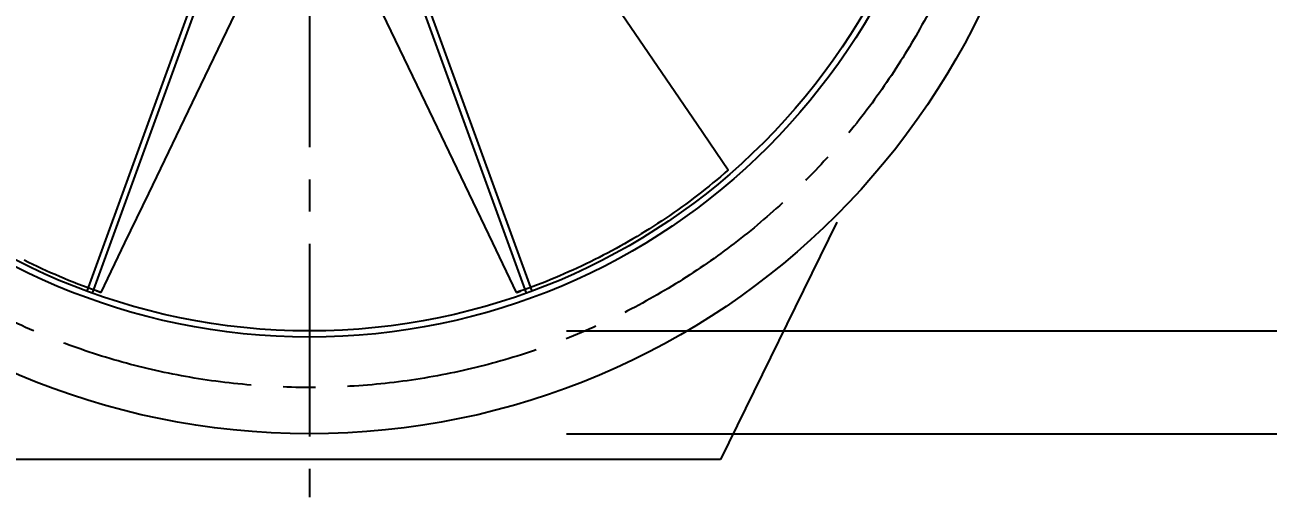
# Model space of a CAD drawing. Header units: millimetres. Extents: x -69382 to 174843, y -46375 to 101648.
# Drawn here: x -67801 to -65382, y -21472 to -20554 of the extents above; entities that cross this region are included whole.
import ezdxf

# ---------------------------------------------------------------- set-up
doc = ezdxf.new("R2010")
doc.units = ezdxf.units.MM
doc.header["$LTSCALE"] = 1000
doc.linetypes.add('CENTER2', pattern=[1.125, 0.75, -0.125, 0.125, -0.125])
doc.layers.add('1', color=3, linetype='Continuous')
doc.layers.add('DIM1', color=1, linetype='Continuous')
doc.styles.add('WGTXT', font='DotumChe.ttf')
doc.dimstyles.new('DIM-01', dxfattribs={"dimscale": 100, "dimtxt": 3, "dimasz": 0.6, "dimexe": 0, "dimexo": 0, "dimgap": 1, "dimtad": 1, "dimdec": 0, "dimrnd": 0.001, "dimzin": 1, "dimdsep": 46, "dimlunit": 6, "dimtxsty": 'WGTXT', "dimblk": 'DOT', "dimcen": 0, "dimclrd": 1, "dimclre": 1, "dimclrt": 3, "dimadec": 4, "dimazin": 0, "dimtfac": 1, "dimtdec": 0, "dimtix": 1, "dimtmove": 2, "dimatfit": 3, "dimldrblk": 'DOT', "dimfxl": 1.5, "dimlwd": -1, "dimarcsym": 0})

# ---------------------------------------------------------------- blocks, each defined once
blk = doc.blocks.new('새G')
at = {"color": 3, "linetype": 'Continuous'}
for p, q in [((-216.6, -586.3), (-71.2, -186.9)), ((-65.6, -188.9), (-210.9, -588.3)), ((210.9, -588.3), (65.6, -188.9)), ((71.2, -186.9), (216.6, -586.3))]:
    blk.add_line(p, q, dxfattribs=at)
blk = doc.blocks.new('IMPELLER')
for p, q in [((23328.5, 14191.7), (23328.6, 14191.7)), ((23938.5, 14072.7), (23938.6, 14072.7))]:
    blk.add_line(p, q)
at = {"flags": 128}
for points in [[(23328.5, 14191.7), (23358.7, 14235.9), (23388.9, 14280), (23449.2, 14368.4), (23569.8, 14545.1)], [(23720.1, 14458.3), (23627.3, 14265.5), (23581, 14169.1), (23557.8, 14120.9), (23534.7, 14072.7)], [(23938.5, 14072.7), (23915.4, 14120.9), (23892.2, 14169.1), (23845.9, 14265.5), (23753.1, 14458.3)], [(23328.6, 14191.7), (23328.6, 14191.6), (23328.6, 14191.6), (23328.7, 14191.6), (23328.7, 14191.5), (23328.8, 14191.5), (23328.8, 14191.5), (23328.9, 14191.4), (23328.9, 14191.4), (23329, 14191.3), (23329, 14191.3), (23329.1, 14191.2), (23329.1, 14191.2), (23329.2, 14191.1), (23329.3, 14191), (23329.3, 14191), (23329.4, 14190.9), (23329.4, 14190.9), (23329.5, 14190.8), (23329.5, 14190.8), (23329.6, 14190.7), (23329.7, 14190.7), (23329.7, 14190.6), (23329.8, 14190.6), (23329.8, 14190.5)], [(23329.8, 14190.5), (23330, 14190.4), (23330.1, 14190.4), (23330.2, 14190.3), (23330.3, 14190.2), (23330.4, 14190.1), (23330.5, 14190), (23330.6, 14189.9), (23330.7, 14189.8), (23330.8, 14189.8), (23330.9, 14189.7), (23331, 14189.6), (23331.1, 14189.5), (23331.2, 14189.4), (23331.3, 14189.3), (23331.4, 14189.3), (23331.5, 14189.2), (23331.6, 14189.1), (23331.7, 14189), (23331.8, 14188.9), (23331.9, 14188.8), (23332, 14188.8), (23332.1, 14188.7), (23332.2, 14188.6), (23332.3, 14188.5)], [(23332.3, 14188.5), (23336, 14185.3), (23339.7, 14182.2), (23343.4, 14179.2), (23347.1, 14176.1), (23350.9, 14173.1), (23354.6, 14170.2), (23358.4, 14167.3), (23362.2, 14164.4), (23366, 14161.5), (23369.9, 14158.7), (23373.7, 14155.9), (23377.6, 14153.1), (23381.5, 14150.4), (23385.4, 14147.7), (23389.3, 14145.1), (23393.2, 14142.4), (23397.2, 14139.8), (23401.1, 14137.3), (23405.1, 14134.7), (23409.1, 14132.2), (23413.1, 14129.8), (23417.2, 14127.3), (23421.2, 14124.9), (23425.3, 14122.5), (23429.4, 14120.2), (23433.5, 14117.9), (23437.6, 14115.6), (23441.7, 14113.3), (23445.9, 14111.1), (23450.1, 14109), (23454.2, 14106.8), (23458.4, 14104.7), (23462.6, 14102.6), (23466.8, 14100.6), (23471.1, 14098.5), (23475.3, 14096.5), (23479.6, 14094.6), (23483.8, 14092.7), (23488.1, 14090.8), (23492.4, 14088.9), (23496.7, 14087.1), (23501, 14085.4), (23505.3, 14083.6), (23509.6, 14081.9), (23513.9, 14080.2), (23518.3, 14078.6), (23522.6, 14077), (23526.9, 14075.4), (23531.1, 14073.9), (23534.7, 14072.7)], [(23943.2, 14074.3), (23947.8, 14076), (23952.3, 14077.6), (23956.8, 14079.3), (23961.3, 14081), (23965.8, 14082.8), (23970.2, 14084.5), (23974.6, 14086.3), (23979, 14088.2), (23983.4, 14090.1), (23987.8, 14092), (23992.1, 14093.9), (23996.4, 14095.9), (24000.7, 14097.9), (24005, 14099.9), (24009.3, 14102), (24013.5, 14104.1)], [(23532.9, 14073.3), (23532.8, 14073.3), (23532.6, 14073.4), (23532.5, 14073.4), (23532.4, 14073.5), (23532.3, 14073.5), (23532.2, 14073.5), (23532, 14073.6), (23531.9, 14073.6), (23531.8, 14073.7), (23531.7, 14073.7), (23531.6, 14073.8), (23531.5, 14073.8), (23531.3, 14073.8), (23531.2, 14073.9), (23531.1, 14073.9), (23531, 14074), (23530.9, 14074), (23530.7, 14074.1), (23530.6, 14074.1), (23530.5, 14074.1), (23530.4, 14074.2), (23530.3, 14074.2), (23530.2, 14074.3), (23530, 14074.3)], [(23534.6, 14072.7), (23534.6, 14072.7), (23534.5, 14072.7), (23534.5, 14072.8), (23534.4, 14072.8), (23534.4, 14072.8), (23534.3, 14072.8), (23534.2, 14072.8), (23534.1, 14072.9), (23534.1, 14072.9), (23534, 14072.9), (23533.9, 14072.9), (23533.8, 14073), (23533.8, 14073), (23533.7, 14073), (23533.6, 14073), (23533.5, 14073.1), (23533.4, 14073.1), (23533.4, 14073.1), (23533.3, 14073.1), (23533.2, 14073.2), (23533.1, 14073.2), (23533, 14073.2), (23533, 14073.3), (23532.9, 14073.3)], [(23938.6, 14072.7), (23938.6, 14072.7), (23938.6, 14072.7), (23938.7, 14072.7), (23938.7, 14072.8), (23938.8, 14072.8), (23938.9, 14072.8), (23938.9, 14072.8), (23939, 14072.8), (23939.1, 14072.8), (23939.1, 14072.9), (23939.2, 14072.9), (23939.3, 14072.9), (23939.4, 14072.9), (23939.4, 14073), (23939.5, 14073), (23939.6, 14073), (23939.7, 14073), (23939.7, 14073.1), (23939.8, 14073.1), (23939.9, 14073.1), (23940, 14073.1), (23940, 14073.2), (23940.1, 14073.2), (23940.2, 14073.2)], [(23940.2, 14073.2), (23940.3, 14073.3), (23940.4, 14073.3), (23940.6, 14073.4), (23940.7, 14073.4), (23940.8, 14073.4), (23940.9, 14073.5), (23941.1, 14073.5), (23941.2, 14073.6), (23941.3, 14073.6), (23941.4, 14073.7), (23941.6, 14073.7), (23941.7, 14073.8), (23941.8, 14073.8), (23941.9, 14073.9), (23942, 14073.9), (23942.2, 14073.9), (23942.3, 14074), (23942.4, 14074), (23942.5, 14074.1), (23942.7, 14074.1), (23942.8, 14074.2), (23942.9, 14074.2), (23943, 14074.3), (23943.2, 14074.3)]]:
    blk.add_lwpolyline(points, dxfattribs=at)
blk = doc.blocks.new('_Dot')
at = {"layer": 'DIM1'}
blk.add_line((0, 0), (-1, 0), dxfattribs=at)
at = {"layer": 'DIM1', "const_width": 0.5}
blk.add_lwpolyline([(-0.25, 0, 1), (0.25, 0, 1)], format="xyb", close=True, dxfattribs=at)
blk = doc.blocks.new('*D542')
at = {"color": 1, "linetype": 'ByBlock', "lineweight": -2, "transparency": 16777216}
for p, q in [((-66747.1, -18449.2), (-62475.1, -18449.2)), ((-66747.1, -21349.2), (-62475.1, -21349.2))]:
    blk.add_line(p, q, dxfattribs=at)
at = {"color": 1, "transparency": 16777216}
blk.add_line((-62475.1, -18649.2), (-62475.1, -21149.2), dxfattribs=at)
at = {"layer": 'Defpoints', "color": 0, "linetype": 'ByBlock', "transparency": 16777216}
for p in [(-67247.1, -18449.2), (-67247.1, -21349.2), (-62475.1, -21349.2)]:
    blk.add_point(p, dxfattribs=at)
at = {"color": 1, "linetype": 'ByBlock', "transparency": 16777216, "xscale": 200, "yscale": 200, "zscale": 200}
for p, rotation in [((-62475.1, -18449.2), 90), ((-62475.1, -21349.2), 270)]:
    blk.add_blockref('_Dot', p, dxfattribs=dict(at, rotation=rotation))
at = {"color": 3, "linetype": 'ByBlock', "transparency": 16777216, "insert": (-62930.4, -19899.2), "char_height": 500, "attachment_point": 5, "rotation": 90, "style": 'WGTXT'}
blk.add_mtext('De', dxfattribs=at)
blk = doc.blocks.new('*D543')
at = {"color": 1, "linetype": 'ByBlock', "lineweight": -2, "transparency": 16777216}
for p, q in [((-66747.1, -18649.2), (-64148.1, -18649.2)), ((-66747.1, -21149.2), (-64148.1, -21149.2))]:
    blk.add_line(p, q, dxfattribs=at)
at = {"color": 1, "transparency": 16777216}
blk.add_line((-64148.1, -18849.2), (-64148.1, -20949.2), dxfattribs=at)
at = {"layer": 'Defpoints', "color": 0, "linetype": 'ByBlock', "transparency": 16777216}
for p in [(-67247.1, -18649.2), (-67247.1, -21149.2), (-64148.1, -21149.2)]:
    blk.add_point(p, dxfattribs=at)
at = {"color": 1, "linetype": 'ByBlock', "transparency": 16777216, "xscale": 200, "yscale": 200, "zscale": 200}
for p, rotation in [((-64148.1, -18649.2), 90), ((-64148.1, -21149.2), 270)]:
    blk.add_blockref('_Dot', p, dxfattribs=dict(at, rotation=rotation))
at = {"color": 3, "linetype": 'ByBlock', "transparency": 16777216, "insert": (-64598.4, -19899.2), "char_height": 500, "attachment_point": 5, "rotation": 90, "style": 'WGTXT'}
blk.add_mtext('D', dxfattribs=at)

msp = doc.modelspace()

# ---------------------------------------------------------------- linework, layer by layer
at = {"color": 3}
for p, q in [((-66220.8875, -20937.6682), (-66447.1365, -21399.2016)), ((-66447.1365, -21399.2016), (-68047.1365, -21399.2016))]:
    msp.add_line(p, q, dxfattribs=at)
msp.add_circle((-67247.1365, -19899.2016), 1450, dxfattribs=at)
for radius in [1262, 1250, 1250]:
    msp.add_circle((-67247.1365, -19899.2016), radius)
at = {"layer": '1', "color": 1, "linetype": 'CENTER2', "ltscale": 0.5}
msp.add_line((-67247.1365, -17604.7813), (-67247.1365, -21472.2683), dxfattribs=at)
msp.add_circle((-67247.1365, -19899.2016), 1360, dxfattribs=at)

# ---------------------------------------------------------------- block references
at = {"xscale": -2, "yscale": 2, "zscale": 2}
for name, p in [('새G', (-67247.1365, -19899.2016)), ('IMPELLER', (-19775.2181, -49220.1012))]:
    msp.add_blockref(name, p, dxfattribs=at)

# ---------------------------------------------------------------- dimensions: what is measured, and where the dimension line sits
at = {"linetype": 'ByBlock'}
for base, p1, p2, text, picture, middle in [((-62475.1145, -21349.2016), (-67247.1365, -18449.2016), (-67247.1365, -21349.2016), 'De', '*D542', (-62930.4407, -19899.2016)), ((-64148.0991, -21149.2016), (-67247.1365, -18649.2016), (-67247.1365, -21149.2016), 'D', '*D543', (-64598.432, -19899.2016))]:
    dim = msp.add_linear_dim(base=base, p1=p1, p2=p2, angle=90, text=text, dimstyle='DIM-01', override={"dimtxt": 5, "dimasz": 2, "dimexo": 5, "dimgap": 2, "dimfxl": 1.25}, dxfattribs=at)
    dim.commit()
    dim.dimension.update_dxf_attribs({"geometry": picture, "text_midpoint": middle})

doc.saveas('drawing.dxf')
